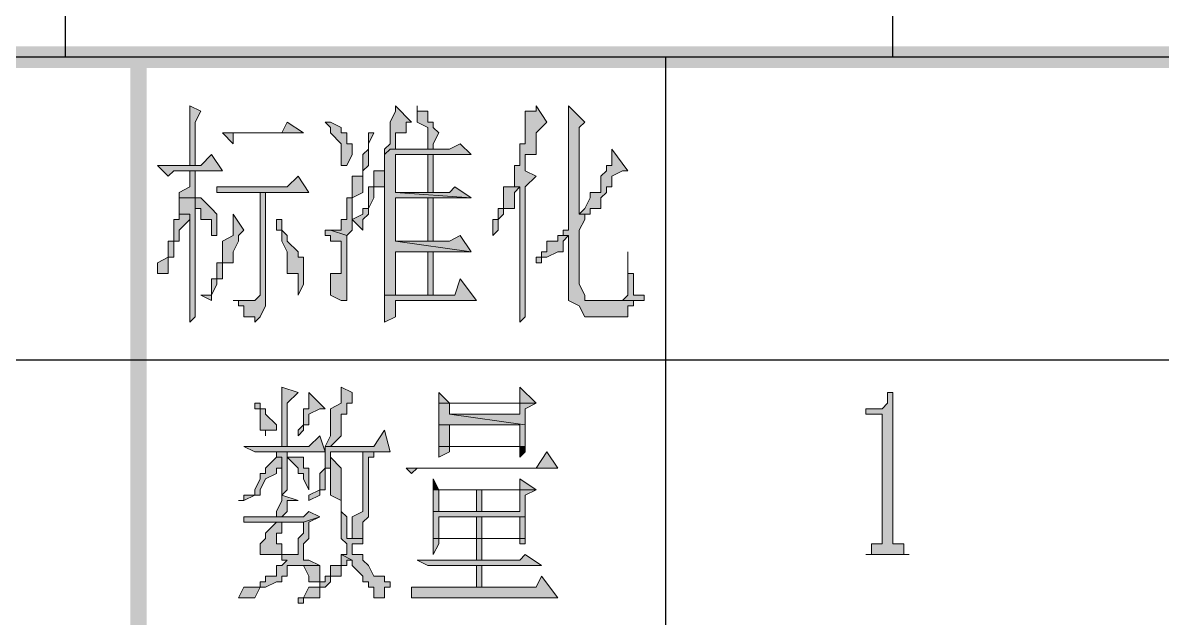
# Model space of a CAD drawing. Header units: millimetres. Extents: x 20 to 821, y 1 to 1134.
# Drawn here: x 619.4 to 657.32, y 21.07 to 40.89 of the extents above; entities that cross this region are included whole.
import ezdxf

# ---------------------------------------------------------------- set-up
doc = ezdxf.new("R2010")
doc.units = ezdxf.units.MM
doc.layers.add('1', color=7, linetype='Continuous')

msp = doc.modelspace()

# ---------------------------------------------------------------- hatches: boundary and pattern name
h = msp.add_hatch(color=0)
h.dxf.hatch_style = 2
h.paths.add_polyline_path([(557.46, 40.101732), (557.46, 39.381732), (689.04, 40.101732)])
h = msp.add_hatch(color=0)
h.dxf.hatch_style = 2
h.paths.add_polyline_path([(557.46, 39.381732), (689.04, 40.101732), (689.04, 39.381732)])
h = msp.add_hatch(color=0)
h.dxf.hatch_style = 2
h.paths.add_polyline_path([(623.52, 39.741732), (622.98, 39.741732), (623.52, 0.501732)])
h = msp.add_hatch(color=0)
h.dxf.hatch_style = 2
h.paths.add_polyline_path([(622.98, 39.741732), (623.52, 0.501732), (622.98, 0.501732)])
h = msp.add_hatch(color=0)
h.dxf.hatch_style = 2
h.paths.add_polyline_path([(624.96, 38.121732), (624.96, 36.141732), (625.14, 36.141732), (625.14, 37.581732), (625.32, 37.941732)])
h = msp.add_hatch(color=0)
h.dxf.hatch_style = 2
h.paths.add_polyline_path([(631.8, 38.121732), (631.8, 37.941732), (631.62, 37.581732), (631.62, 36.861732), (631.44, 36.681732), (631.44, 36.501732), (631.62, 36.681732), (631.8, 36.681732), (631.8, 36.861732), (631.8, 37.221732), (632.16, 37.221732), (632.16, 37.581732), (632.34, 37.581732)])
h = msp.add_hatch(color=0)
h.dxf.hatch_style = 2
h.paths.add_polyline_path([(632.52, 38.121732), (632.52, 37.581732), (632.88, 37.401732), (632.88, 36.681732), (633.06, 36.681732), (633.06, 36.861732), (633.24, 37.221732), (633.06, 37.401732), (633.06, 37.581732), (632.88, 37.581732), (632.88, 37.941732), (632.52, 37.941732)])
h = msp.add_hatch(color=0)
h.dxf.hatch_style = 2
h.paths.add_polyline_path([(636.48, 38.121732), (636.48, 37.941732), (636.12, 37.941732), (636.12, 36.861732), (635.94, 36.861732), (635.94, 36.141732), (635.76, 36.141732), (635.76, 35.421732), (635.94, 35.421732), (635.94, 31.641732), (635.94, 31.461732), (635.94, 30.921732), (636.12, 31.101732), (636.12, 35.421732), (636.48, 35.781732), (636.12, 35.961732), (636.12, 36.501732), (636.48, 36.501732), (636.48, 37.221732), (636.66, 37.401732), (636.84, 37.581732)])
h = msp.add_hatch(color=0)
h.dxf.hatch_style = 2
h.paths.add_polyline_path([(637.56, 38.121732), (637.56, 33.981732), (637.38, 33.981732), (637.38, 33.801732), (637.56, 33.801732), (637.56, 31.641732), (637.92, 31.461732), (638.1, 31.101732), (639.36, 31.101732), (639.54, 31.101732), (639.54, 31.461732), (639.72, 31.461732), (639.72, 31.641732), (638.28, 31.641732), (638.1, 31.641732), (638.1, 31.821732), (637.92, 32.181732), (637.92, 33.981732), (638.1, 34.341732), (638.1, 34.521732), (638.28, 34.521732), (637.92, 34.521732), (637.92, 37.401732), (638.1, 37.581732)])
h = msp.add_hatch(color=0)
h.dxf.hatch_style = 2
h.paths.add_polyline_path([(628.2, 37.581732), (628.02, 37.221732), (626.04, 37.221732), (626.4, 36.861732), (626.4, 37.221732), (628.74, 37.221732)])
h = msp.add_hatch(color=0)
h.dxf.hatch_style = 2
h.paths.add_polyline_path([(629.64, 37.581732), (629.46, 37.581732), (629.64, 37.401732), (629.64, 37.221732), (630, 36.861732), (630, 36.141732), (630.18, 36.141732), (630.36, 36.501732), (630.36, 36.861732), (630.18, 36.861732), (630.18, 37.221732), (630, 37.221732), (630, 37.401732)])
h = msp.add_hatch(color=0)
h.dxf.hatch_style = 2
h.paths.add_polyline_path([(630.9, 37.221732), (630.9, 36.681732), (630.72, 36.501732), (630.72, 35.781732), (630.36, 35.781732), (630.36, 35.061732), (630.18, 35.061732), (630.18, 34.341732), (630, 34.341732), (630, 33.981732), (629.64, 33.981732), (630.18, 33.801732), (630.36, 33.981732), (630.36, 35.061732), (630.72, 35.241732), (630.72, 35.961732), (630.9, 36.141732), (630.9, 36.861732), (631.08, 37.221732)])
h = msp.add_hatch(color=0)
h.dxf.hatch_style = 2
h.paths.add_polyline_path([(633.96, 36.861732), (633.6, 36.681732), (631.62, 36.681732), (631.44, 36.501732), (631.44, 35.961732), (631.08, 35.961732), (631.44, 35.961732), (631.44, 32.361732), (631.44, 31.821732), (633.06, 31.821732), (631.8, 31.821732), (631.8, 33.261732), (634.32, 33.261732), (631.8, 33.621732), (631.8, 35.061732), (632.88, 35.061732), (634.32, 35.061732), (631.8, 35.241732), (631.8, 36.501732), (632.88, 36.501732), (634.32, 36.501732)])
h = msp.add_hatch(color=0)
h.dxf.hatch_style = 2
h.paths.add_polyline_path([(625.68, 36.501732), (625.32, 36.141732), (623.88, 36.141732), (624.24, 35.781732), (624.42, 35.961732), (626.04, 35.961732)])
h = msp.add_hatch(color=0)
h.dxf.hatch_style = 2
h.paths.add_polyline_path([(632.88, 35.241732), (633.06, 35.241732), (633.06, 36.501732), (632.88, 36.501732)])
h = msp.add_hatch(color=0)
h.dxf.hatch_style = 2
h.paths.add_polyline_path([(639, 36.681732), (639, 36.141732), (638.82, 36.141732), (638.82, 35.961732), (638.64, 35.781732), (638.64, 35.241732), (638.28, 35.241732), (638.28, 35.061732), (638.1, 34.701732), (637.92, 34.521732), (638.28, 34.521732), (638.28, 34.701732), (638.64, 34.701732), (638.64, 35.061732), (638.82, 35.241732), (638.82, 35.421732), (639, 35.421732), (639, 35.781732), (639.36, 35.961732), (639.54, 35.961732)])
h = msp.add_hatch(color=0)
h.dxf.hatch_style = 2
h.paths.add_polyline_path([(625.14, 35.961732), (624.96, 35.961732), (624.96, 35.781732), (624.96, 35.421732), (624.6, 35.241732), (624.6, 35.061732), (625.14, 35.061732), (625.14, 34.701732), (625.32, 34.701732), (625.32, 34.341732), (625.68, 34.341732), (625.68, 33.801732), (625.86, 33.801732), (625.86, 34.521732), (625.68, 34.701732), (625.32, 35.061732), (625.14, 35.061732), (625.14, 35.241732)])
h = msp.add_hatch(color=0)
h.dxf.hatch_style = 2
h.paths.add_polyline_path([(628.56, 35.781732), (628.2, 35.421732), (625.86, 35.421732), (625.86, 35.241732), (628.92, 35.241732)])
h = msp.add_hatch(color=0)
h.dxf.hatch_style = 2
h.paths.add_polyline_path([(631.08, 35.961732), (631.08, 35.421732), (630.9, 35.421732), (630.9, 34.701732), (630.72, 34.701732), (630.72, 34.521732), (630.36, 34.341732), (630.72, 33.981732), (630.72, 34.341732), (630.9, 34.521732), (630.9, 34.701732), (631.08, 35.061732), (631.08, 35.421732), (631.44, 35.421732), (631.44, 35.781732), (631.44, 35.961732)])
h = msp.add_hatch(color=0)
h.dxf.hatch_style = 2
h.paths.add_polyline_path([(633.78, 35.421732), (633.6, 35.241732), (631.8, 35.241732), (634.32, 35.061732)])
h = msp.add_hatch(color=0)
h.dxf.hatch_style = 2
h.paths.add_polyline_path([(635.76, 35.421732), (635.4, 35.421732), (635.4, 35.241732), (635.4, 34.701732), (635.22, 34.701732), (635.22, 34.341732), (635.04, 34.341732), (635.04, 33.801732), (635.22, 33.981732), (635.22, 34.341732), (635.4, 34.521732), (635.4, 34.701732), (635.76, 34.701732), (635.76, 35.241732), (635.94, 35.421732)])
h = msp.add_hatch(color=0)
h.dxf.hatch_style = 2
h.paths.add_polyline_path([(624.6, 35.061732), (624.6, 34.521732), (624.96, 34.521732), (624.96, 30.921732), (625.14, 31.101732), (625.14, 35.061732)])
h = msp.add_hatch(color=0)
h.dxf.hatch_style = 2
h.paths.add_polyline_path([(627.48, 35.241732), (627.3, 35.241732), (627.3, 31.821732), (627.12, 31.641732), (626.4, 31.641732), (626.58, 31.641732), (626.58, 31.461732), (626.76, 31.461732), (626.76, 31.101732), (627.12, 31.101732), (627.12, 30.921732), (627.3, 31.101732), (627.48, 31.461732)])
h = msp.add_hatch(color=0)
h.dxf.hatch_style = 2
h.paths.add_polyline_path([(632.88, 33.621732), (633.06, 33.621732), (633.06, 35.061732), (632.88, 35.061732)])
h = msp.add_hatch(color=0)
h.dxf.hatch_style = 2
h.paths.add_polyline_path([(624.6, 34.521732), (624.6, 34.341732), (624.42, 34.341732), (624.42, 33.621732), (624.24, 33.621732), (624.24, 33.081732), (623.88, 32.901732), (623.88, 32.541732), (624.24, 32.541732), (624.24, 33.081732), (624.42, 33.081732), (624.42, 33.621732), (624.6, 33.621732), (624.6, 33.981732), (624.96, 34.341732), (624.96, 34.521732)])
h = msp.add_hatch(color=0)
h.dxf.hatch_style = 2
h.paths.add_polyline_path([(626.4, 34.521732), (626.4, 33.801732), (626.04, 33.621732), (626.04, 32.901732), (625.86, 32.901732), (625.86, 32.361732), (625.68, 32.361732), (625.68, 31.821732), (625.32, 31.821732), (625.68, 31.641732), (625.68, 31.821732), (625.86, 32.181732), (625.86, 32.361732), (626.04, 32.361732), (626.04, 32.901732), (626.4, 32.901732), (626.4, 33.261732), (626.58, 33.621732), (626.58, 33.801732), (626.76, 33.981732)])
h = msp.add_hatch(color=0)
h.dxf.hatch_style = 2
h.paths.add_polyline_path([(627.84, 34.341732), (627.84, 33.981732), (628.02, 33.981732), (628.02, 33.621732), (628.2, 33.261732), (628.2, 32.541732), (628.56, 32.541732), (628.56, 31.821732), (628.74, 32.181732), (628.74, 32.901732), (628.74, 33.081732), (628.56, 33.081732), (628.56, 33.261732), (628.2, 33.621732), (628.2, 33.801732), (628.02, 33.981732), (628.02, 34.341732)])
h = msp.add_hatch(color=0)
h.dxf.hatch_style = 2
h.paths.add_polyline_path([(629.46, 33.981732), (629.46, 33.801732), (629.64, 33.801732), (629.64, 33.621732), (630, 33.621732), (630, 32.541732), (629.64, 32.541732), (629.64, 31.821732), (630, 31.641732), (630.18, 31.641732), (630.18, 31.821732), (630.18, 32.181732), (630.18, 33.801732), (629.64, 33.981732)])
h = msp.add_hatch(color=0)
h.dxf.hatch_style = 2
h.paths.add_polyline_path([(633.96, 33.801732), (633.6, 33.621732), (631.8, 33.621732), (634.32, 33.261732)])
h = msp.add_hatch(color=0)
h.dxf.hatch_style = 2
h.paths.add_polyline_path([(637.38, 33.801732), (637.2, 33.801732), (637.2, 33.621732), (636.84, 33.621732), (636.84, 33.261732), (636.66, 33.261732), (636.66, 33.081732), (636.48, 33.081732), (636.48, 32.901732), (636.66, 32.901732), (636.66, 33.081732), (636.84, 33.081732), (637.2, 33.261732), (637.38, 33.261732), (637.38, 33.621732), (637.56, 33.801732)])
h = msp.add_hatch(color=0)
h.dxf.hatch_style = 2
h.paths.add_polyline_path([(633.06, 33.261732), (632.88, 33.261732), (632.88, 31.821732), (631.8, 31.821732), (633.06, 31.821732)])
h = msp.add_hatch(color=0)
h.dxf.hatch_style = 2
h.paths.add_polyline_path([(639.54, 33.261732), (639.54, 31.821732), (639.36, 31.641732), (638.28, 31.641732), (639.72, 31.641732), (640.08, 31.641732), (640.08, 31.821732), (639.72, 31.821732), (639.72, 32.181732), (639.72, 32.541732), (639.54, 32.541732), (639.54, 33.081732)])
h = msp.add_hatch(color=0)
h.dxf.hatch_style = 2
h.paths.add_polyline_path([(633.96, 32.361732), (633.78, 31.821732), (631.44, 31.821732), (631.44, 31.641732), (631.44, 30.921732), (631.8, 31.101732), (631.8, 31.641732), (634.5, 31.641732)])
h = msp.add_hatch(color=0)
h.dxf.hatch_style = 2
h.paths.add_polyline_path([(626.4, 31.641732), (627.12, 31.641732), (626.76, 31.641732)])
h = msp.add_hatch(color=0)
h.dxf.hatch_style = 2
h.paths.add_polyline_path([(628.02, 28.761732), (628.02, 26.781732), (628.2, 26.781732), (628.2, 28.221732), (628.56, 28.581732)])
h = msp.add_hatch(color=0)
h.dxf.hatch_style = 2
h.paths.add_polyline_path([(628.92, 28.581732), (628.92, 28.041732), (628.74, 28.041732), (628.74, 27.501732), (628.56, 27.321732), (628.56, 27.141732), (628.74, 27.321732), (628.74, 27.501732), (628.92, 27.501732), (628.92, 27.861732), (629.28, 28.041732), (629.46, 28.041732)])
h = msp.add_hatch(color=0)
h.dxf.hatch_style = 2
h.paths.add_polyline_path([(630, 28.761732), (630, 28.221732), (629.64, 28.041732), (629.64, 27.141732), (629.46, 26.781732), (629.64, 26.781732), (630, 27.141732), (630, 27.861732), (630.18, 27.861732), (630.18, 28.221732), (630.36, 28.221732), (630.36, 28.581732)])
h = msp.add_hatch(color=0)
h.dxf.hatch_style = 2
h.paths.add_polyline_path([(633.24, 28.581732), (633.24, 28.221732), (635.94, 28.221732), (635.94, 27.861732), (633.6, 27.861732), (636.12, 27.501732), (636.12, 28.041732), (636.48, 28.221732), (633.6, 28.221732)])
h = msp.add_hatch(color=0)
h.dxf.hatch_style = 2
h.paths.add_polyline_path([(635.94, 28.761732), (635.94, 28.221732), (633.6, 28.221732), (636.48, 28.221732)])
h = msp.add_hatch(color=0)
h.dxf.hatch_style = 2
h.paths.add_polyline_path([(648.36, 28.581732), (648.18, 28.581732), (648.18, 28.221732), (648, 28.041732), (647.46, 28.041732), (647.46, 27.861732), (648, 27.861732), (648, 27.501732), (648, 23.541732), (647.64, 23.541732), (647.64, 23.181732), (647.46, 23.181732), (648.9, 23.181732), (648.72, 23.181732), (648.72, 23.541732), (648.36, 23.541732), (648.36, 23.721732)])
h = msp.add_hatch(color=0)
h.dxf.hatch_style = 2
h.paths.add_polyline_path([(627.12, 28.221732), (627.12, 28.041732), (627.3, 28.041732), (627.3, 27.321732), (627.48, 27.321732), (627.48, 27.141732), (627.48, 27.321732), (627.84, 27.321732), (627.84, 27.501732), (627.48, 27.861732), (627.48, 28.041732), (627.3, 28.041732), (627.3, 28.221732)])
h = msp.add_hatch(color=0)
h.dxf.hatch_style = 2
h.paths.add_polyline_path([(633.24, 28.221732), (633.24, 27.501732), (635.94, 27.501732), (635.94, 26.781732), (633.6, 26.781732), (633.24, 26.781732), (633.24, 26.601732), (633.24, 26.421732), (633.6, 26.601732), (633.6, 26.781732), (635.94, 26.781732), (636.12, 26.781732), (636.12, 27.141732), (636.12, 27.501732), (633.6, 27.861732), (633.6, 28.221732), (635.94, 28.221732)])
h = msp.add_hatch(color=0)
h.dxf.hatch_style = 2
h.paths.add_polyline_path([(631.44, 27.321732), (631.08, 26.781732), (629.46, 26.781732), (629.46, 26.601732), (629.46, 26.061732), (629.28, 25.881732), (629.28, 25.341732), (628.92, 25.161732), (628.92, 24.981732), (629.28, 25.161732), (629.28, 25.341732), (629.46, 25.341732), (629.46, 26.061732), (629.64, 26.061732), (629.64, 26.601732), (630.72, 26.601732), (631.62, 26.601732)])
h = msp.add_hatch(color=0)
h.dxf.hatch_style = 2
h.paths.add_polyline_path([(633.24, 27.501732), (633.24, 26.781732), (633.6, 26.781732), (633.6, 27.501732), (635.94, 27.501732)])
h = msp.add_hatch(color=0)
h.dxf.hatch_style = 2
h.paths.add_polyline_path([(629.28, 27.141732), (628.92, 26.781732), (626.76, 26.781732), (627.12, 26.601732), (629.46, 26.601732)])
h = msp.add_hatch(color=0)
h.dxf.hatch_style = 2
h.paths.add_polyline_path([(628.2, 26.601732), (627.84, 26.601732), (627.84, 26.421732), (628.02, 26.421732), (628.02, 25.161732), (628.2, 25.341732), (628.2, 26.421732), (628.74, 26.421732), (628.2, 26.421732)])
h = msp.add_hatch(color=0)
h.dxf.hatch_style = 2
h.paths.add_polyline_path([(629.64, 26.601732), (629.64, 25.161732), (630, 24.981732), (630, 23.721732), (630.18, 23.541732), (630.18, 23.181732), (630, 23.181732), (630.36, 23.001732), (630.36, 22.821732), (630.72, 22.461732), (630.72, 22.281732), (630.9, 22.281732), (630.9, 22.101732), (631.08, 22.101732), (631.08, 21.741732), (631.44, 21.741732), (631.44, 22.101732), (631.62, 22.101732), (631.62, 22.281732), (631.44, 22.281732), (631.44, 22.461732), (631.08, 22.461732), (630.9, 22.821732), (630.72, 23.001732), (630.72, 23.181732), (630.36, 23.181732), (630.36, 23.541732), (630.72, 23.541732), (630.72, 23.721732), (630.36, 23.721732), (630.18, 23.721732), (630.18, 23.901732), (630.18, 24.441732), (630, 24.621732), (630, 26.061732), (629.64, 26.421732)])
h = msp.add_hatch(color=0)
h.dxf.hatch_style = 2
h.paths.add_polyline_path([(631.08, 26.601732), (630.72, 26.601732), (630.72, 26.421732), (630.72, 24.621732), (630.36, 24.441732), (630.36, 23.721732), (630.72, 23.721732), (630.72, 24.261732), (630.9, 24.441732), (630.9, 26.421732), (631.08, 26.421732)])
h = msp.add_hatch(color=0)
h.dxf.hatch_style = 2
h.paths.add_polyline_path([(636.84, 26.601732), (636.48, 26.061732), (632.16, 26.061732), (632.34, 25.881732), (632.52, 26.061732), (637.2, 26.061732)])
h = msp.add_hatch(color=0)
h.dxf.hatch_style = 2
h.paths.add_polyline_path([(636.12, 26.781732), (635.94, 26.781732), (635.94, 26.421732), (636.12, 26.601732)])
h = msp.add_hatch(color=0)
h.dxf.hatch_style = 2
h.paths.add_polyline_path([(627.84, 26.421732), (627.48, 26.061732), (627.48, 25.881732), (627.3, 25.881732), (627.3, 25.701732), (627.12, 25.341732), (627.12, 25.161732), (626.76, 25.161732), (626.76, 24.981732), (626.58, 24.981732), (626.76, 24.981732), (627.12, 25.161732), (627.3, 25.161732), (627.3, 25.341732), (627.48, 25.701732), (627.84, 25.881732), (627.84, 26.061732), (628.02, 26.061732), (628.02, 26.421732)])
h = msp.add_hatch(color=0)
h.dxf.hatch_style = 2
h.paths.add_polyline_path([(628.74, 26.421732), (628.2, 26.421732), (628.56, 26.061732), (628.56, 25.881732), (628.74, 25.881732), (628.74, 25.701732), (628.92, 25.341732), (628.92, 26.061732), (628.74, 26.061732)])
h = msp.add_hatch(color=0)
h.dxf.hatch_style = 2
h.paths.add_polyline_path([(635.94, 25.701732), (635.94, 25.341732), (633.24, 25.341732), (633.06, 25.341732), (633.06, 25.161732), (633.06, 24.621732), (634.68, 24.621732), (633.24, 24.621732), (633.24, 25.341732), (636.48, 25.341732)])
h = msp.add_hatch(color=0)
h.dxf.hatch_style = 2
h.paths.add_polyline_path([(633.06, 25.701732), (633.06, 25.341732), (633.24, 25.341732)])
h = msp.add_hatch(color=0)
h.dxf.hatch_style = 2
h.paths.add_polyline_path([(628.02, 25.161732), (628.02, 24.981732), (627.84, 24.621732), (627.84, 24.441732), (628.02, 24.441732), (628.2, 24.621732), (628.2, 24.981732), (628.56, 24.981732)])
h = msp.add_hatch(color=0)
h.dxf.hatch_style = 2
h.paths.add_polyline_path([(636.48, 25.341732), (634.5, 25.341732), (635.94, 25.341732), (635.94, 24.621732), (634.68, 24.621732), (633.06, 24.621732), (633.06, 24.441732), (633.06, 23.721732), (634.5, 23.721732), (635.94, 23.721732), (635.94, 23.541732), (636.12, 23.541732), (636.12, 23.721732), (633.24, 23.721732), (633.24, 24.441732), (636.12, 24.441732), (636.12, 24.621732), (636.12, 25.161732)])
h = msp.add_hatch(color=0)
h.dxf.hatch_style = 2
h.paths.add_polyline_path([(634.5, 25.341732), (634.5, 24.621732), (633.24, 24.621732), (634.68, 24.621732), (634.68, 25.341732), (635.94, 25.341732)])
h = msp.add_hatch(color=0)
h.dxf.hatch_style = 2
h.paths.add_polyline_path([(629.28, 24.441732), (628.74, 24.261732), (628.74, 23.901732), (628.56, 23.721732), (628.56, 23.181732), (628.2, 23.181732), (627.84, 23.181732), (628.02, 23.181732), (628.02, 23.001732), (628.2, 23.001732), (628.02, 22.821732), (627.84, 22.821732), (627.84, 22.461732), (627.48, 22.461732), (627.48, 22.281732), (627.3, 22.281732), (627.3, 22.101732), (627.12, 22.101732), (626.76, 22.101732), (626.58, 21.741732), (627.12, 21.741732), (627.3, 22.101732), (627.48, 22.101732), (627.84, 22.281732), (628.02, 22.281732), (628.02, 22.461732), (628.2, 22.461732), (628.2, 22.821732), (629.28, 22.821732), (628.92, 23.001732), (628.74, 23.001732), (628.74, 23.181732), (628.74, 23.541732), (628.92, 23.721732), (628.92, 24.261732)])
h = msp.add_hatch(color=0)
h.dxf.hatch_style = 2
h.paths.add_polyline_path([(628.92, 24.621732), (628.74, 24.441732), (626.76, 24.441732), (626.76, 24.261732), (628.74, 24.261732), (629.28, 24.441732)])
h = msp.add_hatch(color=0)
h.dxf.hatch_style = 2
h.paths.add_polyline_path([(636.12, 24.441732), (635.94, 24.441732), (635.94, 23.721732), (633.24, 23.721732), (636.12, 23.721732)])
h = msp.add_hatch(color=0)
h.dxf.hatch_style = 2
h.paths.add_polyline_path([(634.5, 23.721732), (634.68, 23.721732), (634.68, 24.441732), (634.5, 24.441732)])
h = msp.add_hatch(color=0)
h.dxf.hatch_style = 2
h.paths.add_polyline_path([(628.02, 24.261732), (627.84, 24.261732), (627.48, 23.901732), (627.48, 23.721732), (627.3, 23.541732), (627.3, 23.181732), (627.48, 23.181732), (628.2, 23.181732), (628.02, 23.181732), (628.02, 23.541732), (627.84, 23.541732), (627.84, 23.901732), (628.02, 23.901732)])
h = msp.add_hatch(color=0)
h.dxf.hatch_style = 2
h.paths.add_polyline_path([(633.06, 23.721732), (633.06, 23.181732), (633.24, 23.541732), (633.24, 23.721732), (634.5, 23.721732)])
h = msp.add_hatch(color=0)
h.dxf.hatch_style = 2
h.paths.add_polyline_path([(634.5, 23.721732), (634.5, 23.001732), (634.68, 23.001732), (634.68, 23.721732), (635.94, 23.721732)])
h = msp.add_hatch(color=0)
h.dxf.hatch_style = 2
h.paths.add_polyline_path([(630, 23.181732), (630, 22.821732), (629.64, 22.821732), (629.64, 22.461732), (629.46, 22.461732), (629.46, 22.281732), (629.28, 22.281732), (629.28, 22.101732), (628.92, 22.101732), (628.74, 21.741732), (628.56, 21.741732), (628.56, 21.561732), (628.74, 21.561732), (628.74, 21.741732), (629.28, 21.741732), (629.28, 22.101732), (629.46, 22.101732), (629.64, 22.281732), (629.64, 22.461732), (630, 22.461732), (630, 22.821732), (630.18, 22.821732), (630.18, 23.001732), (630.36, 23.001732)])
h = msp.add_hatch(color=0)
h.dxf.hatch_style = 2
h.paths.add_polyline_path([(636.12, 23.181732), (635.94, 23.001732), (632.52, 23.001732), (632.88, 22.821732), (636.66, 22.821732)])
h = msp.add_hatch(color=0)
h.dxf.hatch_style = 2
h.paths.add_polyline_path([(629.28, 22.821732), (628.56, 22.821732), (628.74, 22.821732), (628.92, 22.461732), (628.92, 22.281732), (629.28, 22.281732)])
h = msp.add_hatch(color=0)
h.dxf.hatch_style = 2
h.paths.add_polyline_path([(634.5, 22.101732), (634.68, 22.101732), (634.68, 22.821732), (634.5, 22.821732)])
h = msp.add_hatch(color=0)
h.dxf.hatch_style = 2
h.paths.add_polyline_path([(636.66, 22.461732), (636.48, 22.101732), (632.34, 22.101732), (632.34, 21.741732), (637.2, 21.741732)])

# ---------------------------------------------------------------- linework, layer by layer
at = {"layer": '1', "color": 0, "lineweight": 25}
for points in [[(620.82, 39.741732), (620.82, 78.261732)], [(648.36, 39.741732), (648.36, 78.261732)], [(689.04, 39.741732), (557.64, 39.741732)], [(640.8, 0.501732), (640.8, 39.741732)], [(689.04, 29.661732), (557.64, 29.661732)]]:
    msp.add_lwpolyline(points, dxfattribs=at)
at = {"layer": '1', "color": 0, "lineweight": 5}
for points in [[(624.96, 38.121732), (624.96, 36.141732), (625.14, 36.141732), (625.14, 37.581732), (625.32, 37.941732), (624.96, 38.121732)], [(631.8, 38.121732), (631.8, 37.941732), (631.62, 37.581732), (631.62, 36.861732), (631.44, 36.681732), (631.44, 36.501732), (631.62, 36.681732), (631.8, 36.681732), (631.8, 36.861732), (631.8, 37.221732), (632.16, 37.221732), (632.16, 37.581732), (632.34, 37.581732), (631.8, 38.121732)], [(632.52, 38.121732), (632.52, 37.581732), (632.88, 37.401732), (632.88, 36.681732), (633.06, 36.681732), (633.06, 36.861732), (633.24, 37.221732), (633.06, 37.401732), (633.06, 37.581732), (632.88, 37.581732), (632.88, 37.941732), (632.52, 37.941732), (632.52, 38.121732)], [(636.48, 38.121732), (636.48, 37.941732), (636.12, 37.941732), (636.12, 36.861732), (635.94, 36.861732), (635.94, 36.141732), (635.76, 36.141732), (635.76, 35.421732), (635.94, 35.421732), (635.94, 31.641732), (635.94, 31.461732), (635.94, 30.921732), (636.12, 31.101732), (636.12, 35.421732), (636.48, 35.781732), (636.12, 35.961732), (636.12, 36.501732), (636.48, 36.501732), (636.48, 37.221732), (636.66, 37.401732), (636.84, 37.581732), (636.48, 38.121732)], [(637.56, 38.121732), (637.56, 33.981732), (637.38, 33.981732), (637.38, 33.801732), (637.56, 33.801732), (637.56, 31.641732), (637.92, 31.461732), (638.1, 31.101732), (639.36, 31.101732), (639.54, 31.101732), (639.54, 31.461732), (639.72, 31.461732), (639.72, 31.641732), (638.28, 31.641732), (638.1, 31.641732), (638.1, 31.821732), (637.92, 32.181732), (637.92, 33.981732), (638.1, 34.341732), (638.1, 34.521732), (638.28, 34.521732), (637.92, 34.521732), (637.92, 37.401732), (638.1, 37.581732), (637.56, 38.121732)], [(628.2, 37.581732), (628.02, 37.221732), (626.04, 37.221732), (626.4, 36.861732), (626.4, 37.221732), (628.74, 37.221732), (628.2, 37.581732)], [(629.64, 37.581732), (629.46, 37.581732), (629.64, 37.401732), (629.64, 37.221732), (630, 36.861732), (630, 36.141732), (630.18, 36.141732), (630.36, 36.501732), (630.36, 36.861732), (630.18, 36.861732), (630.18, 37.221732), (630, 37.221732), (630, 37.401732), (629.64, 37.581732)], [(630.9, 37.221732), (630.9, 36.681732), (630.72, 36.501732), (630.72, 35.781732), (630.36, 35.781732), (630.36, 35.061732), (630.18, 35.061732), (630.18, 34.341732), (630, 34.341732), (630, 33.981732), (629.64, 33.981732), (630.18, 33.801732), (630.36, 33.981732), (630.36, 35.061732), (630.72, 35.241732), (630.72, 35.961732), (630.9, 36.141732), (630.9, 36.861732), (631.08, 37.221732), (630.9, 37.221732)], [(633.96, 36.861732), (633.6, 36.681732), (631.62, 36.681732), (631.44, 36.501732), (631.44, 35.961732), (631.08, 35.961732), (631.44, 35.961732), (631.44, 32.361732), (631.44, 31.821732), (633.06, 31.821732), (631.8, 31.821732), (631.8, 33.261732), (634.32, 33.261732), (631.8, 33.621732), (631.8, 35.061732), (632.88, 35.061732), (634.32, 35.061732), (631.8, 35.241732), (631.8, 36.501732), (632.88, 36.501732), (634.32, 36.501732), (633.96, 36.861732)], [(625.68, 36.501732), (625.32, 36.141732), (623.88, 36.141732), (624.24, 35.781732), (624.42, 35.961732), (626.04, 35.961732), (625.68, 36.501732)], [(632.88, 35.241732), (633.06, 35.241732), (633.06, 36.501732), (632.88, 36.501732), (632.88, 35.241732)], [(639, 36.681732), (639, 36.141732), (638.82, 36.141732), (638.82, 35.961732), (638.64, 35.781732), (638.64, 35.241732), (638.28, 35.241732), (638.28, 35.061732), (638.1, 34.701732), (637.92, 34.521732), (638.28, 34.521732), (638.28, 34.701732), (638.64, 34.701732), (638.64, 35.061732), (638.82, 35.241732), (638.82, 35.421732), (639, 35.421732), (639, 35.781732), (639.36, 35.961732), (639.54, 35.961732), (639, 36.681732)], [(625.14, 35.961732), (624.96, 35.961732), (624.96, 35.781732), (624.96, 35.421732), (624.6, 35.241732), (624.6, 35.061732), (625.14, 35.061732), (625.14, 34.701732), (625.32, 34.701732), (625.32, 34.341732), (625.68, 34.341732), (625.68, 33.801732), (625.86, 33.801732), (625.86, 34.521732), (625.68, 34.701732), (625.32, 35.061732), (625.14, 35.061732), (625.14, 35.241732), (625.14, 35.961732)], [(628.56, 35.781732), (628.2, 35.421732), (625.86, 35.421732), (625.86, 35.241732), (628.92, 35.241732), (628.56, 35.781732)], [(631.08, 35.961732), (631.08, 35.421732), (630.9, 35.421732), (630.9, 34.701732), (630.72, 34.701732), (630.72, 34.521732), (630.36, 34.341732), (630.72, 33.981732), (630.72, 34.341732), (630.9, 34.521732), (630.9, 34.701732), (631.08, 35.061732), (631.08, 35.421732), (631.44, 35.421732), (631.44, 35.781732), (631.44, 35.961732), (631.08, 35.961732)], [(633.78, 35.421732), (633.6, 35.241732), (631.8, 35.241732), (634.32, 35.061732), (633.78, 35.421732)], [(635.76, 35.421732), (635.4, 35.421732), (635.4, 35.241732), (635.4, 34.701732), (635.22, 34.701732), (635.22, 34.341732), (635.04, 34.341732), (635.04, 33.801732), (635.22, 33.981732), (635.22, 34.341732), (635.4, 34.521732), (635.4, 34.701732), (635.76, 34.701732), (635.76, 35.241732), (635.94, 35.421732), (635.94, 35.421732), (635.76, 35.421732)], [(624.6, 35.061732), (624.6, 34.521732), (624.96, 34.521732), (624.96, 30.921732), (625.14, 31.101732), (625.14, 35.061732), (624.6, 35.061732)], [(627.48, 35.241732), (627.3, 35.241732), (627.3, 31.821732), (627.12, 31.641732), (626.4, 31.641732), (626.58, 31.641732), (626.58, 31.461732), (626.76, 31.461732), (626.76, 31.101732), (627.12, 31.101732), (627.12, 30.921732), (627.3, 31.101732), (627.48, 31.461732), (627.48, 35.241732)], [(632.88, 33.621732), (633.06, 33.621732), (633.06, 35.061732), (632.88, 35.061732), (632.88, 33.621732)], [(624.6, 34.521732), (624.6, 34.341732), (624.42, 34.341732), (624.42, 33.621732), (624.24, 33.621732), (624.24, 33.081732), (623.88, 32.901732), (623.88, 32.541732), (624.24, 32.541732), (624.24, 33.081732), (624.42, 33.081732), (624.42, 33.621732), (624.6, 33.621732), (624.6, 33.981732), (624.96, 34.341732), (624.96, 34.521732), (624.6, 34.521732)], [(626.4, 34.521732), (626.4, 33.801732), (626.04, 33.621732), (626.04, 32.901732), (625.86, 32.901732), (625.86, 32.361732), (625.68, 32.361732), (625.68, 31.821732), (625.32, 31.821732), (625.68, 31.641732), (625.68, 31.821732), (625.86, 32.181732), (625.86, 32.361732), (626.04, 32.361732), (626.04, 32.901732), (626.4, 32.901732), (626.4, 33.261732), (626.58, 33.621732), (626.58, 33.801732), (626.76, 33.981732), (626.4, 34.521732)], [(627.84, 34.341732), (627.84, 33.981732), (628.02, 33.981732), (628.02, 33.621732), (628.2, 33.261732), (628.2, 32.541732), (628.56, 32.541732), (628.56, 31.821732), (628.74, 32.181732), (628.74, 32.901732), (628.74, 32.901732), (628.74, 33.081732), (628.56, 33.081732), (628.56, 33.261732), (628.2, 33.621732), (628.2, 33.801732), (628.02, 33.981732), (628.02, 34.341732), (627.84, 34.341732)], [(629.46, 33.981732), (629.46, 33.801732), (629.64, 33.801732), (629.64, 33.621732), (630, 33.621732), (630, 32.541732), (629.64, 32.541732), (629.64, 31.821732), (630, 31.641732), (630.18, 31.641732), (630.18, 31.821732), (630.18, 32.181732), (630.18, 32.181732), (630.18, 33.801732), (629.64, 33.981732), (629.46, 33.981732)], [(633.96, 33.801732), (633.6, 33.621732), (631.8, 33.621732), (634.32, 33.261732), (633.96, 33.801732)], [(637.38, 33.801732), (637.2, 33.801732), (637.2, 33.621732), (636.84, 33.621732), (636.84, 33.261732), (636.66, 33.261732), (636.66, 33.081732), (636.48, 33.081732), (636.48, 32.901732), (636.66, 32.901732), (636.66, 33.081732), (636.84, 33.081732), (637.2, 33.261732), (637.38, 33.261732), (637.38, 33.621732), (637.56, 33.801732), (637.38, 33.801732)], [(633.06, 33.261732), (632.88, 33.261732), (632.88, 31.821732), (631.8, 31.821732), (633.06, 31.821732), (633.06, 33.261732)], [(639.54, 33.261732), (639.54, 31.821732), (639.36, 31.641732), (638.28, 31.641732), (639.72, 31.641732), (640.08, 31.641732), (640.08, 31.821732), (639.72, 31.821732), (639.72, 32.181732), (639.72, 32.541732), (639.54, 32.541732), (639.54, 33.081732), (639.54, 33.261732)], [(633.96, 32.361732), (633.78, 31.821732), (631.44, 31.821732), (631.44, 31.641732), (631.44, 30.921732), (631.8, 31.101732), (631.8, 31.641732), (634.5, 31.641732), (633.96, 32.361732)], [(626.4, 31.641732), (627.12, 31.641732), (626.76, 31.641732), (626.4, 31.641732)], [(628.02, 28.761732), (628.02, 26.781732), (628.2, 26.781732), (628.2, 28.221732), (628.56, 28.581732), (628.02, 28.761732)], [(628.92, 28.581732), (628.92, 28.041732), (628.74, 28.041732), (628.74, 27.501732), (628.56, 27.321732), (628.56, 27.141732), (628.74, 27.321732), (628.74, 27.501732), (628.92, 27.501732), (628.92, 27.861732), (629.28, 28.041732), (629.46, 28.041732), (628.92, 28.581732)], [(630, 28.761732), (630, 28.221732), (629.64, 28.041732), (629.64, 27.141732), (629.46, 26.781732), (629.64, 26.781732), (630, 27.141732), (630, 27.861732), (630.18, 27.861732), (630.18, 28.221732), (630.36, 28.221732), (630.36, 28.581732), (630, 28.761732)], [(633.24, 28.581732), (633.24, 28.221732), (635.94, 28.221732), (635.94, 27.861732), (633.6, 27.861732), (636.12, 27.501732), (636.12, 28.041732), (636.48, 28.221732), (633.6, 28.221732), (633.24, 28.581732)], [(635.94, 28.761732), (635.94, 28.221732), (633.6, 28.221732), (636.48, 28.221732), (635.94, 28.761732)], [(648.36, 28.581732), (648.18, 28.581732), (648.18, 28.221732), (648, 28.041732), (647.46, 28.041732), (647.46, 27.861732), (648, 27.861732), (648, 27.501732), (648, 23.541732), (647.64, 23.541732), (647.64, 23.181732), (647.46, 23.181732), (648.9, 23.181732), (648.72, 23.181732), (648.72, 23.541732), (648.36, 23.541732), (648.36, 23.721732), (648.36, 28.581732)], [(627.12, 28.221732), (627.12, 28.041732), (627.3, 28.041732), (627.3, 27.321732), (627.48, 27.321732), (627.48, 27.141732), (627.48, 27.321732), (627.84, 27.321732), (627.84, 27.501732), (627.48, 27.861732), (627.48, 28.041732), (627.3, 28.041732), (627.3, 28.221732), (627.12, 28.221732)], [(633.24, 28.221732), (633.24, 27.501732), (635.94, 27.501732), (635.94, 26.781732), (633.6, 26.781732), (633.24, 26.781732), (633.24, 26.601732), (633.24, 26.421732), (633.6, 26.601732), (633.6, 26.781732), (635.94, 26.781732), (636.12, 26.781732), (636.12, 27.141732), (636.12, 27.501732), (633.6, 27.861732), (633.6, 28.221732), (635.94, 28.221732), (633.24, 28.221732)], [(631.44, 27.321732), (631.08, 26.781732), (629.46, 26.781732), (629.46, 26.601732), (629.46, 26.061732), (629.28, 25.881732), (629.28, 25.341732), (628.92, 25.161732), (628.92, 24.981732), (629.28, 25.161732), (629.28, 25.341732), (629.46, 25.341732), (629.46, 26.061732), (629.64, 26.061732), (629.64, 26.601732), (630.72, 26.601732), (631.62, 26.601732), (631.44, 27.321732)], [(633.24, 27.501732), (633.24, 26.781732), (633.6, 26.781732), (633.6, 27.501732), (635.94, 27.501732), (633.24, 27.501732)], [(629.28, 27.141732), (628.92, 26.781732), (626.76, 26.781732), (627.12, 26.601732), (629.46, 26.601732), (629.28, 27.141732)], [(628.2, 26.601732), (627.84, 26.601732), (627.84, 26.421732), (628.02, 26.421732), (628.02, 25.161732), (628.2, 25.341732), (628.2, 26.421732), (628.74, 26.421732), (628.2, 26.421732), (628.2, 26.601732)], [(629.64, 26.601732), (629.64, 25.161732), (630, 24.981732), (630, 23.721732), (630.18, 23.541732), (630.18, 23.181732), (630, 23.181732), (630.36, 23.001732), (630.36, 22.821732), (630.36, 22.821732), (630.72, 22.461732), (630.72, 22.281732), (630.9, 22.281732), (630.9, 22.101732), (631.08, 22.101732), (631.08, 21.741732), (631.44, 21.741732), (631.44, 22.101732), (631.62, 22.101732), (631.62, 22.281732), (631.44, 22.281732), (631.44, 22.461732), (631.08, 22.461732), (630.9, 22.821732), (630.72, 23.001732), (630.72, 23.181732), (630.36, 23.181732), (630.36, 23.541732), (630.72, 23.541732), (630.72, 23.721732), (630.36, 23.721732), (630.18, 23.721732), (630.18, 23.901732), (630.18, 24.441732), (630, 24.621732), (630, 26.061732), (629.64, 26.421732), (629.64, 26.601732)], [(631.08, 26.601732), (630.72, 26.601732), (630.72, 26.421732), (630.72, 24.621732), (630.36, 24.441732), (630.36, 23.721732), (630.72, 23.721732), (630.72, 24.261732), (630.9, 24.441732), (630.9, 26.421732), (631.08, 26.421732), (631.08, 26.601732)], [(636.84, 26.601732), (636.48, 26.061732), (632.16, 26.061732), (632.34, 25.881732), (632.52, 26.061732), (637.2, 26.061732), (636.84, 26.601732)], [(636.12, 26.781732), (635.94, 26.781732), (635.94, 26.421732), (636.12, 26.601732), (636.12, 26.781732)], [(627.84, 26.421732), (627.48, 26.061732), (627.48, 25.881732), (627.3, 25.881732), (627.3, 25.701732), (627.12, 25.341732), (627.12, 25.161732), (626.76, 25.161732), (626.76, 24.981732), (626.58, 24.981732), (626.76, 24.981732), (627.12, 25.161732), (627.3, 25.161732), (627.3, 25.341732), (627.48, 25.701732), (627.84, 25.881732), (627.84, 26.061732), (628.02, 26.061732), (628.02, 26.421732), (627.84, 26.421732)], [(628.74, 26.421732), (628.2, 26.421732), (628.56, 26.061732), (628.56, 25.881732), (628.74, 25.881732), (628.74, 25.701732), (628.92, 25.341732), (628.92, 26.061732), (628.74, 26.061732), (628.74, 26.421732)], [(635.94, 25.701732), (635.94, 25.341732), (633.24, 25.341732), (633.06, 25.341732), (633.06, 25.161732), (633.06, 24.621732), (634.68, 24.621732), (633.24, 24.621732), (633.24, 25.341732), (636.48, 25.341732), (635.94, 25.701732)], [(633.06, 25.701732), (633.06, 25.341732), (633.24, 25.341732), (633.06, 25.701732)], [(628.02, 25.161732), (628.02, 24.981732), (627.84, 24.621732), (627.84, 24.441732), (628.02, 24.441732), (628.2, 24.621732), (628.2, 24.981732), (628.56, 24.981732), (628.02, 25.161732)], [(636.48, 25.341732), (634.5, 25.341732), (635.94, 25.341732), (635.94, 24.621732), (634.68, 24.621732), (633.06, 24.621732), (633.06, 24.441732), (633.06, 23.721732), (634.5, 23.721732), (635.94, 23.721732), (635.94, 23.541732), (636.12, 23.541732), (636.12, 23.721732), (633.24, 23.721732), (633.24, 24.441732), (636.12, 24.441732), (636.12, 24.621732), (636.12, 25.161732), (636.48, 25.341732)], [(634.5, 25.341732), (634.5, 24.621732), (633.24, 24.621732), (634.68, 24.621732), (634.68, 25.341732), (635.94, 25.341732), (634.5, 25.341732)], [(629.28, 24.441732), (628.74, 24.261732), (628.74, 23.901732), (628.56, 23.721732), (628.56, 23.181732), (628.2, 23.181732), (627.84, 23.181732), (628.02, 23.181732), (628.02, 23.001732), (628.2, 23.001732), (628.02, 22.821732), (627.84, 22.821732), (627.84, 22.461732), (627.48, 22.461732), (627.48, 22.281732), (627.3, 22.281732), (627.3, 22.101732), (627.12, 22.101732), (627.12, 22.101732), (626.76, 22.101732), (626.58, 21.741732), (627.12, 21.741732), (627.3, 22.101732), (627.48, 22.101732), (627.84, 22.281732), (628.02, 22.281732), (628.02, 22.461732), (628.2, 22.461732), (628.2, 22.821732), (629.28, 22.821732), (628.92, 23.001732), (628.74, 23.001732), (628.74, 23.181732), (628.74, 23.541732), (628.92, 23.721732), (628.92, 24.261732), (629.28, 24.441732)], [(628.92, 24.621732), (628.74, 24.441732), (626.76, 24.441732), (626.76, 24.261732), (628.74, 24.261732), (629.28, 24.441732), (628.92, 24.621732)], [(636.12, 24.441732), (635.94, 24.441732), (635.94, 23.721732), (633.24, 23.721732), (636.12, 23.721732), (636.12, 24.441732)], [(634.5, 23.721732), (634.68, 23.721732), (634.68, 24.441732), (634.5, 24.441732), (634.5, 23.721732)], [(628.02, 24.261732), (627.84, 24.261732), (627.48, 23.901732), (627.48, 23.721732), (627.3, 23.541732), (627.3, 23.181732), (627.48, 23.181732), (628.2, 23.181732), (628.02, 23.181732), (628.02, 23.541732), (627.84, 23.541732), (627.84, 23.901732), (628.02, 23.901732), (628.02, 24.261732)], [(633.06, 23.721732), (633.06, 23.181732), (633.24, 23.541732), (633.24, 23.721732), (634.5, 23.721732), (633.06, 23.721732)], [(634.5, 23.721732), (634.5, 23.001732), (634.68, 23.001732), (634.68, 23.721732), (635.94, 23.721732), (634.5, 23.721732)], [(630, 23.181732), (630, 22.821732), (629.64, 22.821732), (629.64, 22.461732), (629.46, 22.461732), (629.46, 22.281732), (629.28, 22.281732), (629.28, 22.101732), (628.92, 22.101732), (628.74, 21.741732), (628.56, 21.741732), (628.56, 21.561732), (628.74, 21.561732), (628.74, 21.741732), (629.28, 21.741732), (629.28, 22.101732), (629.46, 22.101732), (629.64, 22.281732), (629.64, 22.461732), (630, 22.461732), (630, 22.821732), (630.18, 22.821732), (630.18, 23.001732), (630.36, 23.001732), (630, 23.181732)], [(636.12, 23.181732), (635.94, 23.001732), (632.52, 23.001732), (632.88, 22.821732), (636.66, 22.821732), (636.12, 23.181732)], [(629.28, 22.821732), (628.56, 22.821732), (628.74, 22.821732), (628.92, 22.461732), (628.92, 22.281732), (629.28, 22.281732), (629.28, 22.821732)], [(634.5, 22.101732), (634.68, 22.101732), (634.68, 22.821732), (634.5, 22.821732), (634.5, 22.101732)], [(636.66, 22.461732), (636.48, 22.101732), (632.34, 22.101732), (632.34, 21.741732), (637.2, 21.741732), (636.66, 22.461732)]]:
    msp.add_lwpolyline(points, dxfattribs=at)

doc.saveas('drawing.dxf')
